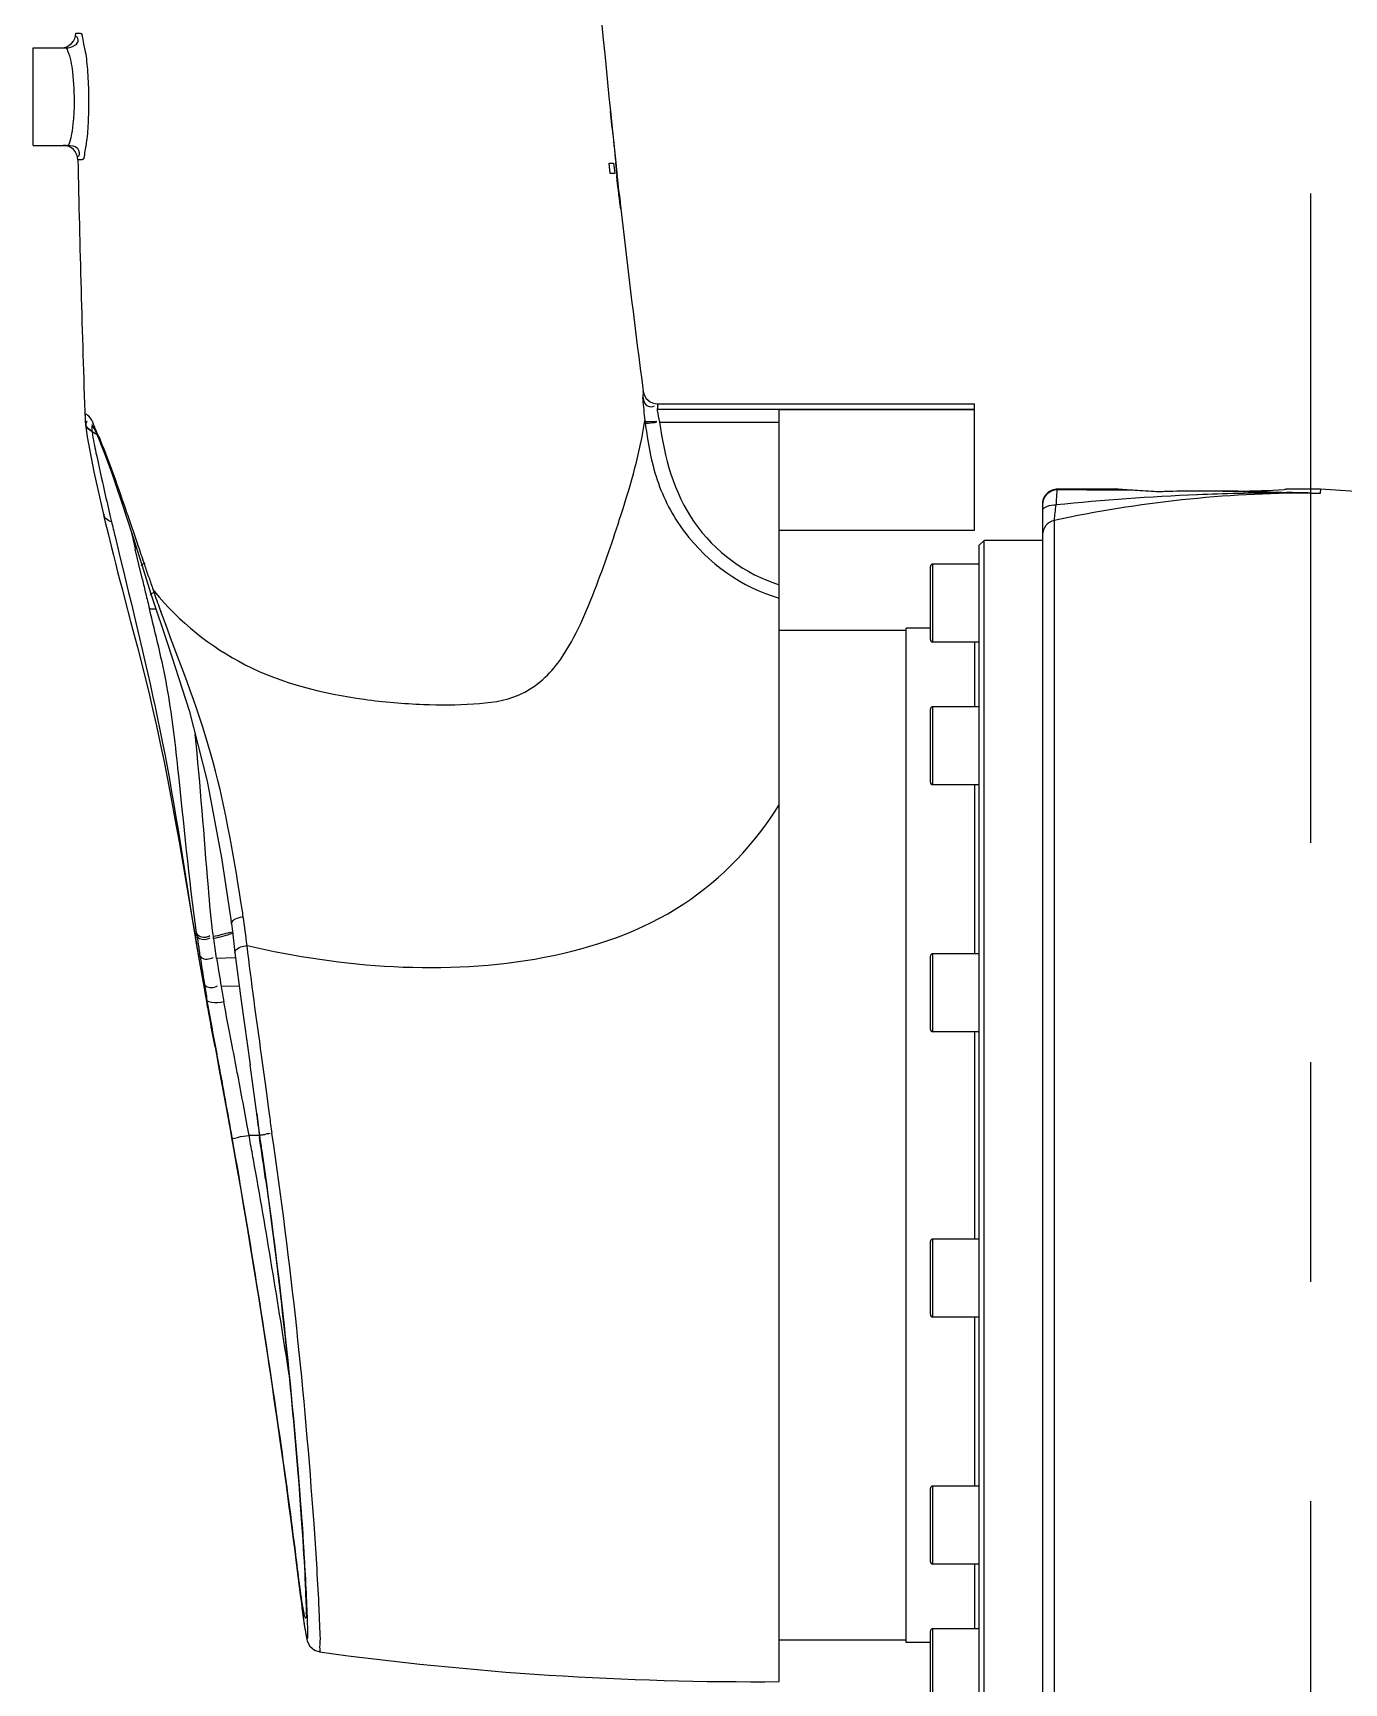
# Model space of a CAD drawing. Header units: millimetres. Extents: x 7426 to 8737, y 124 to 421.
# Drawn here: x 7918.89 to 7932.33, y 253.93 to 270.85 of the extents above; entities that cross this region are included whole.
import ezdxf

# ---------------------------------------------------------------- set-up
doc = ezdxf.new("R2010")
doc.units = ezdxf.units.MM
doc.linetypes.add('CENTER', pattern=[0.6, 0.375, -0.075, 0.075, -0.075])
doc.layers.add('中心线', color=7, linetype='Continuous')
doc.layers.add('外形图', color=7, linetype='Continuous')

msp = doc.modelspace()

# ---------------------------------------------------------------- linework, layer by layer
at = {"layer": '中心线', "linetype": 'CENTER', "ltscale": 30}
msp.add_line((7931.9925, 244.548), (7931.9925, 269.2036), dxfattribs=at)
at = {"layer": '外形图', "color": 0, "linetype": 'Continuous'}
for p, q in [((7919.3304, 270.8506), (7919.3742, 270.8505)), ((7918.8922, 269.6986), (7918.8922, 270.6986)), ((7918.8922, 270.6986), (7919.2248, 270.6986)), ((7924.8112, 270.0486), (7924.8113, 270.0486)), ((7924.8291, 269.8754), (7924.8112, 270.0486)), ((7924.8113, 270.0486), (7924.8257, 269.91)), ((7924.8257, 269.91), (7924.8357, 269.8146)), ((7918.8922, 269.6986), (7919.2456, 269.6986)), ((7924.8357, 269.8146), (7924.8458, 269.7188)), ((7924.8458, 269.7188), (7924.8666, 269.524)), ((7919.395, 269.5515), (7919.3524, 269.5517)), ((7924.7987, 269.5167), (7924.8444, 269.5167)), ((7924.8104, 269.4103), (7924.7987, 269.5167)), ((7924.8444, 269.5167), (7924.8501, 269.4635)), ((7924.8785, 269.4127), (7924.8664, 269.524)), ((7924.8666, 269.524), (7924.8787, 269.4127)), ((7924.8559, 269.4103), (7924.8104, 269.4103)), ((7924.8501, 269.4635), (7924.8559, 269.4103)), ((7924.876, 269.389), (7924.8778, 269.389)), ((7924.882, 269.3358), (7924.876, 269.389)), ((7924.8778, 269.389), (7924.8826, 269.3465)), ((7924.8811, 269.389), (7924.8785, 269.4127)), ((7924.8787, 269.4127), (7924.8812, 269.389)), ((7924.888, 269.2826), (7924.882, 269.3358)), ((7924.8826, 269.3465), (7924.8873, 269.3039)), ((7924.8873, 269.3039), (7924.8911, 269.272)), ((7924.8916, 269.2516), (7924.888, 269.2826)), ((7924.8911, 269.272), (7924.8949, 269.2401)), ((7924.893, 269.2401), (7924.8916, 269.2516)), ((7924.898, 269.1975), (7924.893, 269.2401)), ((7924.8949, 269.2401), (7924.9002, 269.1975)), ((7924.8992, 269.1883), (7924.898, 269.1975)), ((7924.9007, 269.1759), (7924.8992, 269.1883)), ((7924.9002, 269.1975), (7924.9032, 269.1763)), ((7924.9033, 269.155), (7924.9007, 269.1759)), ((7924.9023, 269.1975), (7924.907, 269.155)), ((7924.9032, 269.1763), (7924.9035, 269.1763)), ((7924.9086, 269.1124), (7924.9033, 269.155)), ((7924.907, 269.155), (7924.9116, 269.1124)), ((7924.9143, 269.0699), (7924.9086, 269.1124)), ((7924.9116, 269.1124), (7924.9162, 269.0699)), ((7924.9152, 269.0639), (7924.9143, 269.0699)), ((7924.9175, 269.0486), (7924.9152, 269.0639)), ((7924.9162, 269.0699), (7924.9171, 269.0592)), ((7924.9171, 269.0592), (7924.9181, 269.0486)), ((7924.9181, 269.0486), (7924.9175, 269.0486)), ((7925.2913, 266.9956), (7928.5424, 266.9956)), ((7925.296, 267.0485), (7928.2924, 267.0485)), ((7926.5424, 266.9906), (7928.5424, 266.9906)), ((7926.5424, 253.9488), (7926.5424, 266.9906)), ((7928.2924, 267.0485), (7928.2924, 267.0479)), ((7928.2924, 267.0479), (7928.5424, 267.0479)), ((7928.5424, 265.7519), (7928.5424, 267.0479)), ((7919.4262, 266.8814), (7919.4271, 266.8655)), ((7919.4271, 266.8654), (7919.4469, 266.71)), ((7925.165, 266.878), (7925.1676, 266.8579)), ((7925.3161, 266.8624), (7926.5424, 266.8624)), ((7919.4975, 266.7651), (7919.4981, 266.7606)), ((7919.5484, 266.7295), (7919.4981, 266.7606)), ((7929.7425, 266.1728), (7929.3924, 266.1728)), ((7929.3924, 266.1728), (7929.3924, 266.1667)), ((7929.9925, 266.1735), (7929.7425, 266.1735)), ((7929.7425, 266.1728), (7929.7425, 266.1735)), ((7929.9925, 266.1735), (7930.0155, 266.1718)), ((7931.2425, 266.1546), (7930.8266, 266.1546)), ((7931.6932, 266.1403), (7931.7418, 266.1393)), ((7931.7233, 266.1721), (7931.7375, 266.1731)), ((7931.7375, 266.1731), (7931.7233, 266.1721)), ((7931.7425, 266.1735), (7931.7375, 266.1731)), ((7932.0925, 266.1735), (7931.7425, 266.1735)), ((7931.9925, 266.134), (7932.0925, 266.134)), ((7932.0925, 266.1735), (7932.0925, 266.1546)), ((7932.0925, 266.134), (7932.0925, 266.1546)), ((7929.243, 266.0354), (7929.2424, 266.0228)), ((7929.2424, 266.0228), (7929.2424, 253.6664)), ((7929.243, 266.0353), (7929.2447, 266.0485)), ((7929.3609, 265.8521), (7929.3609, 253.5251)), ((7919.7329, 265.6897), (7919.7873, 265.4651)), ((7926.5424, 265.7519), (7928.5424, 265.7519)), ((7928.5924, 265.5985), (7928.6424, 265.6485)), ((7928.5924, 253.5313), (7928.5924, 265.5985)), ((7929.2424, 265.6485), (7928.6424, 265.6485)), ((7928.6424, 253.5313), (7928.6424, 265.6485)), ((7919.9777, 265.4014), (7919.941, 265.5591)), ((7919.9813, 265.4822), (7920.0103, 265.3892)), ((7920.0132, 265.249), (7919.9777, 265.4014)), ((7920.0102, 265.3895), (7920.0248, 265.3429)), ((7920.0248, 265.3429), (7920.0831, 265.1554)), ((7928.0924, 264.631), (7928.0924, 265.381)), ((7928.5924, 265.406), (7928.1174, 265.406)), ((7928.1174, 264.606), (7928.1174, 265.406)), ((7920.0831, 265.1554), (7920.1038, 265.0895)), ((7928.0924, 264.7485), (7927.8424, 264.7485)), ((7927.8424, 254.3482), (7927.8424, 264.7485)), ((7927.8424, 264.7235), (7926.5424, 264.7235)), ((7928.5924, 264.606), (7928.1174, 264.606)), ((7928.5424, 264.606), (7928.5424, 263.9436)), ((7928.0924, 263.1686), (7928.0924, 263.9186)), ((7928.5924, 263.9436), (7928.1174, 263.9436)), ((7928.1174, 263.1436), (7928.1174, 263.9436)), ((7928.5924, 263.8056), (7928.5924, 263.8186)), ((7928.5924, 263.1436), (7928.1174, 263.1436)), ((7928.5424, 263.1436), (7928.5424, 261.4107)), ((7920.9262, 261.7168), (7920.9261, 261.7173)), ((7920.9262, 261.7168), (7920.9357, 261.6406)), ((7920.541, 261.667), (7920.5662, 261.5161)), ((7920.5699, 261.6145), (7920.5685, 261.6249)), ((7920.573, 261.5929), (7920.5699, 261.6145)), ((7920.7441, 261.566), (7920.7417, 261.5861)), ((7920.9357, 261.6406), (7920.9618, 261.4212)), ((7920.568, 261.5102), (7920.5662, 261.5161)), ((7920.5662, 261.5161), (7920.5897, 261.3793)), ((7920.5897, 261.3793), (7920.6435, 261.0735)), ((7920.9629, 261.3695), (7920.7748, 261.3637)), ((7928.0924, 260.6357), (7928.0924, 261.3857)), ((7928.5924, 261.4107), (7928.1174, 261.4107)), ((7928.1174, 260.6107), (7928.1174, 261.4107)), ((7920.6435, 261.0735), (7920.6794, 260.8741)), ((7921.006, 261.0785), (7920.8208, 261.0737)), ((7920.6543, 261.0144), (7920.6814, 260.8638)), ((7920.6785, 260.9001), (7920.6757, 260.9365)), ((7920.6872, 260.8753), (7920.6757, 260.9364)), ((7920.6814, 260.864), (7920.6785, 260.9001)), ((7920.6794, 260.8735), (7920.6794, 260.8737)), ((7920.6794, 260.8737), (7920.6893, 260.8217)), ((7920.6798, 260.8721), (7920.6794, 260.8735)), ((7920.6813, 260.8642), (7920.7071, 260.7281)), ((7920.7183, 260.7098), (7920.6872, 260.8753)), ((7928.5924, 260.6107), (7928.1174, 260.6107)), ((7928.5424, 260.6107), (7928.5424, 258.486)), ((7920.7585, 260.4547), (7920.7872, 260.3001)), ((7920.7648, 260.4201), (7920.8023, 260.2183)), ((7921.1905, 259.7444), (7921.1181, 260.2703)), ((7921.0881, 259.6495), (7921.045, 259.883)), ((7921.3, 259.8943), (7921.2882, 259.9822)), ((7921.3103, 259.8163), (7921.3, 259.8943)), ((7921.1868, 259.7719), (7921.1997, 259.6548)), ((7921.1936, 259.7216), (7921.1905, 259.7444)), ((7921.2016, 259.6618), (7921.1936, 259.7216)), ((7921.3194, 259.7472), (7921.3103, 259.8163)), ((7920.9124, 259.6128), (7920.9482, 259.412)), ((7921.1067, 259.5484), (7921.0881, 259.6495)), ((7921.2112, 259.5484), (7921.1069, 259.5484)), ((7921.1102, 259.5301), (7921.1069, 259.5484)), ((7921.1141, 259.5088), (7921.1102, 259.5301)), ((7921.1997, 259.6548), (7921.2061, 259.5956)), ((7921.2091, 259.6057), (7921.2016, 259.6618)), ((7921.2061, 259.5956), (7921.2112, 259.5484)), ((7921.2103, 259.5961), (7921.2091, 259.6057)), ((7921.2166, 259.5484), (7921.2103, 259.5961)), ((7921.2112, 259.5484), (7921.2139, 259.5484)), ((7921.2112, 259.5484), (7921.2145, 259.5269)), ((7921.2139, 259.5484), (7921.2166, 259.5484)), ((7921.2145, 259.5269), (7921.2145, 259.5268)), ((7921.2145, 259.5268), (7921.2196, 259.4927)), ((7921.2197, 259.5277), (7921.2166, 259.5484)), ((7928.5924, 258.486), (7928.1174, 258.486)), ((7928.1174, 257.686), (7928.1174, 258.486)), ((7928.0924, 257.711), (7928.0924, 258.461)), ((7928.5924, 257.686), (7928.1174, 257.686)), ((7928.5424, 257.686), (7928.5424, 255.9531)), ((7928.5924, 255.9531), (7928.1174, 255.9531)), ((7928.1174, 255.1531), (7928.1174, 255.9531)), ((7928.0924, 255.1781), (7928.0924, 255.9281)), ((7921.5747, 255.2913), (7921.6435, 254.7516)), ((7928.5924, 255.2781), (7928.5924, 255.2911)), ((7928.5924, 255.1531), (7928.1174, 255.1531)), ((7928.5424, 255.1531), (7928.5424, 254.4907)), ((7921.6902, 254.7609), (7921.6905, 254.7504)), ((7928.0924, 253.7157), (7928.0924, 254.4657)), ((7928.5924, 254.4907), (7928.1174, 254.4907)), ((7928.1174, 253.6907), (7928.1174, 254.4907)), ((7927.8424, 254.3732), (7926.5424, 254.3732)), ((7928.0924, 254.3482), (7927.8424, 254.3482))]:
    msp.add_line(p, q, dxfattribs=at)
for points in [[(7919.4945, 266.8359), (7919.495, 266.8352), (7919.5036, 266.8215), (7919.5186, 266.7935), (7919.5386, 266.7517), (7919.5632, 266.6957)], [(7919.4469, 266.71), (7919.5168, 266.3504), (7919.6139, 265.9157)], [(7919.5632, 266.6957), (7919.592, 266.6257), (7919.6251, 266.5412), (7919.6623, 266.4416), (7919.7036, 266.3261), (7919.7494, 266.1936), (7919.8, 266.0435), (7919.8557, 265.8751), (7919.9161, 265.6883), (7919.9813, 265.4822)], [(7936.4845, 264.7593), (7935.7003, 265.2416), (7934.8121, 265.6492), (7933.8791, 265.9433), (7932.9161, 266.119), (7932.0925, 266.1729)], [(7919.6138, 265.9164), (7919.6192, 265.8935), (7919.6329, 265.8361), (7919.6456, 265.7832)], [(7919.6456, 265.7832), (7919.6613, 265.7189), (7919.6787, 265.6487)], [(7919.6787, 265.6487), (7919.6971, 265.5745), (7919.7168, 265.4964), (7919.7376, 265.4141), (7919.7598, 265.3275)], [(7919.7598, 265.3275), (7919.7833, 265.2365), (7919.8082, 265.1412), (7919.8345, 265.0413)], [(7920.1039, 265.0892), (7920.2767, 264.5697), (7920.4933, 263.906), (7920.6788, 263.1811), (7920.8262, 262.3932), (7920.9261, 261.7173)], [(7919.8345, 265.0413), (7919.8931, 264.8187), (7919.9266, 264.6909), (7919.9623, 264.5535), (7919.9999, 264.4076), (7920.0387, 264.2537), (7920.0782, 264.0921), (7920.118, 263.9234), (7920.1576, 263.748), (7920.1968, 263.5662), (7920.2355, 263.378), (7920.2738, 263.1836), (7920.3118, 262.9829), (7920.3502, 262.7739), (7920.389, 262.558), (7920.428, 262.3369), (7920.4665, 262.113), (7920.5042, 261.8887), (7920.541, 261.667)], [(7920.9618, 261.4213), (7921.0264, 260.9264), (7921.1181, 260.2703)], [(7920.6893, 260.8217), (7920.7271, 260.6214), (7920.7648, 260.4201)], [(7920.8023, 260.2183), (7920.8394, 260.0163), (7920.8762, 259.8144), (7920.9124, 259.6128)], [(7920.9482, 259.412), (7920.9832, 259.2123), (7921.0177, 259.014), (7921.0513, 258.8175), (7921.0842, 258.623), (7921.1163, 258.4308), (7921.1474, 258.2413), (7921.1777, 258.0546), (7921.2071, 257.871), (7921.2355, 257.6909), (7921.2629, 257.5143), (7921.2894, 257.3416), (7921.3148, 257.1729), (7921.3393, 257.0085), (7921.3627, 256.8486), (7921.3852, 256.6932), (7921.4067, 256.5425), (7921.4272, 256.3967), (7921.4468, 256.2559), (7921.4654, 256.1201), (7921.4832, 255.9895), (7921.5, 255.8641), (7921.5159, 255.7441), (7921.5309, 255.6293), (7921.5452, 255.5199), (7921.5586, 255.4159), (7921.5713, 255.3172), (7921.5832, 255.2239)], [(7921.2196, 259.4927), (7921.2483, 259.2979), (7921.2758, 259.1047), (7921.3023, 258.9135), (7921.3278, 258.7247), (7921.3521, 258.5385), (7921.3754, 258.3551), (7921.3976, 258.1749), (7921.4187, 257.9981), (7921.4388, 257.8249), (7921.4579, 257.6555), (7921.476, 257.4901), (7921.4931, 257.3289), (7921.5092, 257.1721), (7921.5244, 257.0198), (7921.5388, 256.8721), (7921.5522, 256.7292), (7921.5649, 256.591), (7921.5767, 256.4578), (7921.5878, 256.3296), (7921.5981, 256.2064), (7921.6077, 256.0882), (7921.6166, 255.9751), (7921.6248, 255.8671), (7921.6325, 255.7641), (7921.6395, 255.6662), (7921.646, 255.5733), (7921.6519, 255.4853), (7921.6573, 255.4022), (7921.6623, 255.324), (7921.6667, 255.2505), (7921.6707, 255.1816), (7921.6743, 255.1173), (7921.6775, 255.0575), (7921.6803, 255.002), (7921.6828, 254.9508), (7921.6849, 254.9038), (7921.6867, 254.8608), (7921.6881, 254.8217), (7921.6893, 254.7865), (7921.6902, 254.755), (7921.6908, 254.7273), (7921.6911, 254.7031), (7921.6913, 254.6825), (7921.6912, 254.6654), (7921.6909, 254.6519), (7921.6906, 254.6423), (7921.6905, 254.6413)], [(7921.5832, 255.2239), (7921.6147, 254.9758), (7921.6324, 254.8366)], [(7921.6324, 254.8366), (7921.6403, 254.7748), (7921.6477, 254.7183), (7921.6544, 254.6669), (7921.6606, 254.6206), (7921.6663, 254.5791), (7921.6715, 254.5421), (7921.6763, 254.5094), (7921.6807, 254.4805), (7921.6847, 254.4552), (7921.6885, 254.4332), (7921.692, 254.4139), (7921.6955, 254.3968), (7921.6993, 254.3811), (7921.7039, 254.365), (7921.7118, 254.3442), (7921.7315, 254.3112), (7921.779, 254.2706), (7921.8309, 254.2534)]]:
    msp.add_lwpolyline(points, dxfattribs=at)
for centre, radius, start, end in [((8025.8952, 280.424), 101.6149, 180.522369, 185.860331), ((7919.1804, 270.8486), 0.15, 270.00001, 0.76721), ((8025.814, 280.4168), 101.5336, 185.959316, 186.158733), ((7919.2024, 269.5486), 0.15, 1.1696, 89.99999), ((8104.0457, 273.322), 184.7318, 181.169469, 181.996654), ((8025.8019, 280.417), 101.5213, 186.429546, 187.492481), ((7925.296, 267.1985), 0.15, 187.49252, 270), ((7949.9261, 272.9582), 31.0563, 192.67009, 193.15066), ((7929.3924, 266.0168), 0.1499, 89.97071, 179.97067), ((7929.3927, 266.0225), 0.1504, 140.12109, 149.85117), ((7929.3926, 266.0226), 0.1502, 140.11599, 149.85712), ((7929.3927, 266.0226), 0.1503, 129.82742, 140.13229), ((7929.3926, 266.0227), 0.1501, 129.82478, 140.13781), ((7929.3928, 266.0222), 0.1507, 115.45866, 129.77264), ((7929.3928, 266.0223), 0.1506, 115.45652, 129.77555), ((7929.3921, 266.0235), 0.1492, 109.87285, 115.44305), ((7929.3921, 266.0236), 0.1491, 109.87064, 115.44416), ((7931.9961, 253.6736), 12.4604, 90.01654, 102.20962), ((7931.8133, 242.3893), 23.7472, 92.37741, 95.88037), ((7928.7027, 96.0369), 170.1312, 89.500009, 89.76772), ((7930.8301, 257.0065), 9.1481, 90.02135, 92.11479), ((7929.0599, 133.3114), 132.8549, 89.058707, 89.238045), ((7931.7627, 243.3793), 22.756, 91.30805, 92.35333), ((7929.0008, 130.3335), 135.8334, 88.864268, 89.054434), ((7931.2414, 272.8084), 6.6538, 270.00919, 274.15343), ((7931.7593, 243.5103), 22.6249, 91.14354, 91.30712), ((7931.758, 243.5867), 22.5485, 89.40398, 91.14414), ((7929.2183, 140.0795), 126.085, 88.739208, 88.853175), ((7891.8541, 270.5281), 37.7971, 352.89358, 353.13703), ((7943.0219, 271.3805), 23.9743, 193.23301, 193.36481), ((7951.9096, 273.5218), 33.1162, 193.41486, 193.68023), ((8008.5389, 286.2505), 90.982, 193.025426, 193.145411), ((7879.3004, 251.8493), 42.9306, 18.4458, 18.70388), ((7903.2917, 259.7678), 17.6665, 18.5846, 18.70309), ((7860.69, 245.4855), 62.5986, 18.42602, 18.548209), ((7952.0689, 275.9477), 33.724, 198.45569, 198.57319), ((7928.1174, 265.381), 0.025, 90, 180), ((7942.3767, 270.4611), 22.9629, 193.11939, 193.49649), ((7950.5016, 272.4627), 31.3305, 193.588, 193.8755), ((7936.1538, 270.6001), 16.9345, 198.5736, 198.80451), ((7922.2987, 266.8907), 2.7917, 218.8003, 219.28461), ((7928.0554, 267.8469), 8.3809, 198.8358, 199.12584), ((7928.7563, 268.0929), 9.1237, 199.14336, 200.35383), ((7928.1174, 264.631), 0.025, 180, 270), ((7928.1174, 263.9186), 0.025, 90, 180), ((7928.1174, 263.1686), 0.025, 180, 270), ((7903.5586, 259.1691), 17.6843, 8.52519, 9.02725), ((7911.7819, 260.4089), 9.3681, 6.65554, 8.48197), ((7931.0847, 263.0701), 10.6147, 187.99952, 188.36595), ((7920.6335, 262.5282), 0.9412, 287.10748, 288.7691), ((7964.7331, 268.943), 44.7862, 189.55311, 190.19695), ((7946.1575, 265.3031), 25.852, 188.4019, 188.70381), ((7954.3953, 266.5367), 34.1816, 188.6582, 189.15386), ((7963.6626, 268.0282), 43.4025, 188.83271, 189.22037), ((7928.1174, 261.3857), 0.025, 90, 180), ((7950.0877, 265.8422), 29.8184, 189.15312, 189.31937), ((7950.8528, 266.0996), 30.4496, 189.50049, 189.79773), ((7952.5903, 266.2523), 32.3544, 189.31839, 189.4579), ((7793.4633, 236.0202), 129.7944, 10.873844, 11.059303), ((7790.8306, 236.1866), 132.1748, 10.57988, 10.700463), ((7785.7615, 235.4219), 137.3055, 10.439151, 10.612892), ((7928.1174, 260.6357), 0.025, 180, 270), ((7811.9281, 239.5678), 110.9919, 10.546492, 10.873545), ((7809.4545, 239.7754), 113.2159, 10.045006, 10.444998), ((7866.2558, 252.5359), 55.5338, 7.27736, 7.46117), ((7827.7047, 242.5364), 94.9388, 10.170587, 10.298212), ((7874.9538, 252.5849), 46.7786, 8.00428, 8.53429), ((7874.9597, 252.6127), 46.774, 8.32562, 8.50166), ((7921.583, 257.3489), 2.2332, 96.70614, 97.82844), ((7841.8128, 245.0152), 80.6147, 8.617202, 10.207114), ((7928.1174, 258.461), 0.025, 90, 180), ((7928.1174, 257.711), 0.025, 180, 270), ((7928.1174, 255.9281), 0.025, 90, 180), ((7928.1174, 255.1781), 0.025, 180, 270), ((7899.0004, 253.6305), 22.8499, 2.63823, 2.78858), ((7928.1174, 254.4657), 0.025, 90, 180), ((7926.2796, 286.4483), 32.5008, 262.1326, 270.46321)]:
    msp.add_arc(centre, radius, start, end, dxfattribs=at)
for points, knots in [([(7919.3742, 270.8505), (7919.393, 270.8504), (7919.4053, 270.7556), (7919.4358, 270.6459), (7919.4534, 270.4332), (7919.4648, 270.2005), (7919.4596, 269.9682), (7919.4486, 269.7551), (7919.4219, 269.6471), (7919.4133, 269.5514), (7919.395, 269.5515)], [0, 0, 0, 0, 0.0428124, 0.1524001, 0.3132241, 0.5014415, 0.6895174, 0.8497848, 0.9583111, 1, 1, 1, 1]), ([(7919.2248, 270.6986), (7919.2607, 270.6986), (7919.3145, 270.7086), (7919.3654, 270.7679), (7919.3473, 270.8048), (7919.3357, 270.8193)], [0, 0, 0, 0, 0.5140628, 0.7338664, 1, 1, 1, 1]), ([(7919.2248, 270.6986), (7919.2292, 270.6986), (7919.2394, 270.688), (7919.2442, 270.6771), (7919.2474, 270.6695)], [0, 0, 0, 0, 0.3444765, 1, 1, 1, 1]), ([(7919.2474, 270.6695), (7919.2766, 270.601), (7919.3037, 270.4125), (7919.3189, 270.17), (7919.3077, 269.9601), (7919.2919, 269.8254), (7919.2739, 269.7531), (7919.2578, 269.6986), (7919.2456, 269.6986)], [0, 0, 0, 0, 0.2262419, 0.5698567, 0.7364279, 0.8724682, 0.9628223, 1, 1, 1, 1]), ([(7919.2456, 269.6986), (7919.2807, 269.6986), (7919.3587, 269.6956), (7919.3745, 269.6044), (7919.3566, 269.5806)], [0, 0, 0, 0, 0.5410572, 1, 1, 1, 1]), ([(7925.1427, 267.125), (7925.1414, 267.1162), (7925.1483, 267.0331), (7925.1557, 266.9513), (7925.165, 266.878)], [0, 0, 0, 0, 0.1068407, 1, 1, 1, 1]), ([(7925.1473, 267.179), (7925.1428, 267.1789), (7925.1535, 267.1498), (7925.1446, 267.1384), (7925.1427, 267.125)], [0, 0, 0, 0, 0.2483292, 1, 1, 1, 1]), ([(7925.1427, 267.125), (7925.147, 267.0927), (7925.1581, 267.0223), (7925.2422, 267.0122), (7925.2646, 267.0296)], [0, 0, 0, 0, 0.5340326, 1, 1, 1, 1]), ([(7925.2913, 266.9956), (7925.29, 266.991), (7925.2977, 266.9447), (7925.3059, 266.9015), (7925.316, 266.8624)], [0, 0, 0, 0, 0.1060403, 1, 1, 1, 1]), ([(7925.296, 267.0485), (7925.2916, 267.0485), (7925.302, 267.0198), (7925.2932, 267.0088), (7925.2913, 266.9956)], [0, 0, 0, 0, 0.2492303, 1, 1, 1, 1]), ([(7919.5845, 266.6745), (7919.5622, 266.7292), (7919.5174, 266.8148), (7919.4901, 266.9058), (7919.4205, 266.9562), (7919.4253, 266.9039), (7919.426, 266.8858)], [0, 0, 0, 0, 0.4851112, 0.7594988, 0.8512469, 1, 1, 1, 1]), ([(7919.4357, 266.8384), (7919.4356, 266.8422), (7919.4363, 266.8502), (7919.4389, 266.8577), (7919.4406, 266.8615)], [0, 0, 0, 0, 0.4766474, 1, 1, 1, 1]), ([(7919.4359, 266.834), (7919.4358, 266.8381), (7919.4367, 266.8471), (7919.4399, 266.8555), (7919.4421, 266.8597)], [0, 0, 0, 0, 0.4725845, 1, 1, 1, 1]), ([(7919.4406, 266.8615), (7919.4414, 266.8633), (7919.4433, 266.867), (7919.4455, 266.8705), (7919.4466, 266.8723)], [0, 0, 0, 0, 0.483596, 1, 1, 1, 1]), ([(7919.4421, 266.8597), (7919.4428, 266.861), (7919.4443, 266.8638), (7919.446, 266.8665), (7919.4469, 266.8678)], [0, 0, 0, 0, 0.4873122, 1, 1, 1, 1]), ([(7919.5026, 266.8233), (7919.4996, 266.8224), (7919.4949, 266.8127), (7919.495, 266.8039), (7919.495, 266.798)], [0, 0, 0, 0, 0.344289, 1, 1, 1, 1]), ([(7919.495, 266.798), (7919.495, 266.7958), (7919.4951, 266.7911), (7919.4954, 266.7865), (7919.4956, 266.784)], [0, 0, 0, 0, 0.473411, 1, 1, 1, 1]), ([(7919.4956, 266.784), (7919.4958, 266.781), (7919.4964, 266.7747), (7919.4971, 266.7684), (7919.4975, 266.7651)], [0, 0, 0, 0, 0.4761758, 1, 1, 1, 1]), ([(7924.2711, 264.3899), (7924.4379, 264.6132), (7924.6578, 265.1318), (7924.9457, 265.9642), (7925.1162, 266.5505), (7925.165, 266.878)], [0, 0, 0, 0, 0.314992, 0.6258523, 1, 1, 1, 1]), ([(7925.165, 266.878), (7925.1696, 266.8671), (7925.2226, 266.8666), (7925.2571, 266.8663), (7925.286, 266.8693)], [0, 0, 0, 0, 0.2887892, 1, 1, 1, 1]), ([(7925.1676, 266.8579), (7925.1738, 266.8485), (7925.2247, 266.8558), (7925.2591, 266.8565), (7925.2877, 266.8625)], [0, 0, 0, 0, 0.2783608, 1, 1, 1, 1]), ([(7925.1676, 266.8579), (7925.1935, 266.6592), (7925.2609, 266.2598), (7925.6325, 265.5443), (7926.1615, 265.1644), (7926.5424, 265.0576)], [0, 0, 0, 0, 0.2516658, 0.5032239, 1, 1, 1, 1]), ([(7925.3161, 266.8624), (7925.3628, 266.5034), (7925.559, 265.7711), (7926.1976, 265.3009), (7926.5424, 265.1941)], [0, 0, 0, 0, 0.5007677, 1, 1, 1, 1]), ([(7919.5174, 266.6472), (7919.5238, 266.6139), (7919.5582, 266.4465), (7919.5959, 266.2799), (7919.626, 266.1464)], [0, 0, 0, 0, 0.1989959, 1, 1, 1, 1]), ([(7919.9637, 265.6162), (7919.9269, 265.7249), (7919.8046, 266.0791), (7919.6828, 266.4338), (7919.5845, 266.6745)], [0, 0, 0, 0, 0.3062579, 1, 1, 1, 1]), ([(7929.3924, 266.1667), (7929.389, 266.1638), (7929.3889, 266.1461), (7929.381, 266.0974), (7929.3813, 266.0482), (7929.3804, 266.0115)], [0, 0, 0, 0, 0.0878503, 0.2952743, 1, 1, 1, 1]), ([(7930.1874, 266.1617), (7930.1601, 266.1629), (7930.1222, 266.163), (7929.9552, 266.1799), (7929.9925, 266.1735)], [0, 0, 0, 0, 0.4193418, 1, 1, 1, 1]), ([(7930.4925, 266.1484), (7930.4652, 266.1474), (7930.3633, 266.1454), (7930.2619, 266.1582), (7930.1874, 266.1617)], [0, 0, 0, 0, 0.2676452, 1, 1, 1, 1]), ([(7929.3804, 266.0115), (7929.3471, 266.0105), (7929.3, 266.0068), (7929.2424, 265.9733), (7929.2424, 265.9548)], [0, 0, 0, 0, 0.6431075, 1, 1, 1, 1]), ([(7929.3609, 265.8521), (7929.3283, 265.8452), (7929.2662, 265.808), (7929.2424, 265.7396), (7929.2424, 265.7064)], [0, 0, 0, 0, 0.5010025, 1, 1, 1, 1]), ([(7919.7873, 265.4651), (7919.9374, 264.8409), (7920.2625, 263.5351), (7920.452, 262.2029), (7920.568, 261.5102)], [0, 0, 0, 0, 0.4775508, 1, 1, 1, 1]), ([(7920.0039, 265.388), (7920.0044, 265.3938), (7920.0174, 265.4077), (7920.0324, 265.4149), (7920.0426, 265.4196)], [0, 0, 0, 0, 0.337879, 1, 1, 1, 1]), ([(7920.096, 265.0874), (7920.096, 265.0933), (7920.1123, 265.1085), (7920.1288, 265.1153), (7920.1409, 265.1203)], [0, 0, 0, 0, 0.3126745, 1, 1, 1, 1]), ([(7920.1379, 265.1231), (7920.39, 264.815), (7921.053, 264.2795), (7922.0667, 264.0266), (7922.8625, 263.961), (7923.3937, 263.9604), (7923.9037, 264.0228), (7924.1689, 264.2532), (7924.2711, 264.3899)], [0, 0, 0, 0, 0.2610202, 0.5383578, 0.6715732, 0.7841111, 0.8881155, 1, 1, 1, 1]), ([(7920.5685, 261.6249), (7920.4912, 262.1857), (7920.4122, 263.0306), (7920.2848, 264.1458), (7920.1502, 264.685), (7920.0853, 264.9492)], [0, 0, 0, 0, 0.5050565, 0.7573068, 1, 1, 1, 1]), ([(7920.0853, 264.9492), (7920.0955, 264.9469), (7920.1176, 264.9446), (7920.1398, 264.9456), (7920.1514, 264.9469)], [0, 0, 0, 0, 0.4734653, 1, 1, 1, 1]), ([(7921.0238, 261.9439), (7920.9423, 262.4566), (7920.7672, 263.4786), (7920.3803, 264.4392), (7920.2022, 264.9195)], [0, 0, 0, 0, 0.5033704, 1, 1, 1, 1]), ([(7920.7417, 261.5861), (7920.7186, 261.7547), (7920.6585, 262.4478), (7920.6076, 263.1411), (7920.5555, 263.6637)], [0, 0, 0, 0, 0.2447465, 1, 1, 1, 1]), ([(7921.0868, 261.4947), (7921.5802, 261.3798), (7922.5968, 261.2292), (7924.1365, 261.3004), (7925.5919, 261.7954), (7926.2941, 262.5378), (7926.5424, 262.937)], [0, 0, 0, 0, 0.2530488, 0.5100751, 0.7651702, 1, 1, 1, 1]), ([(7920.9262, 261.7173), (7920.9253, 261.7248), (7920.9488, 261.7735), (7921.0063, 261.7832), (7921.0475, 261.7907)], [0, 0, 0, 0, 0.1526082, 1, 1, 1, 1]), ([(7920.573, 261.5929), (7920.5749, 261.5879), (7920.5828, 261.5779), (7920.5932, 261.5709), (7920.5994, 261.5677)], [0, 0, 0, 0, 0.4290689, 1, 1, 1, 1]), ([(7920.6637, 261.5809), (7920.6705, 261.5822), (7920.6847, 261.5865), (7920.6978, 261.5933), (7920.7045, 261.5975)], [0, 0, 0, 0, 0.4700422, 1, 1, 1, 1]), ([(7920.6032, 261.391), (7920.6056, 261.3836), (7920.6401, 261.3464), (7920.7024, 261.3528), (7920.7375, 261.372)], [0, 0, 0, 0, 0.1618955, 1, 1, 1, 1]), ([(7920.9619, 261.4213), (7920.961, 261.4289), (7920.985, 261.4789), (7921.0446, 261.4877), (7921.0868, 261.4947)], [0, 0, 0, 0, 0.1519938, 1, 1, 1, 1]), ([(7921.2882, 259.9822), (7921.2709, 260.1115), (7921.2025, 260.6155), (7921.1308, 261.1191), (7921.0868, 261.4947)], [0, 0, 0, 0, 0.2564947, 1, 1, 1, 1]), ([(7920.649, 261.0988), (7920.651, 261.0916), (7920.6856, 261.0541), (7920.7477, 261.0621), (7920.7829, 261.0814)], [0, 0, 0, 0, 0.157334, 1, 1, 1, 1]), ([(7920.6937, 260.919), (7920.6896, 260.9207), (7920.6828, 260.9242), (7920.6773, 260.9301), (7920.6763, 260.9331)], [0, 0, 0, 0, 0.5917217, 1, 1, 1, 1]), ([(7920.8473, 260.918), (7920.8062, 260.9092), (7920.7532, 260.903), (7920.7025, 260.9152), (7920.6937, 260.919)], [0, 0, 0, 0, 0.8148299, 1, 1, 1, 1]), ([(7920.7872, 260.3001), (7920.8747, 259.8284), (7921.1734, 258.1647), (7921.4212, 256.492), (7921.5747, 255.2913)], [0, 0, 0, 0, 0.2838434, 1, 1, 1, 1]), ([(7920.9349, 259.5227), (7920.9489, 259.5111), (7921.0152, 259.5441), (7921.0676, 259.5409), (7921.1067, 259.5483)], [0, 0, 0, 0, 0.3136646, 1, 1, 1, 1]), ([(7921.6675, 254.6642), (7921.6339, 254.858), (7921.5678, 255.4241), (7921.3464, 257.0467), (7921.1215, 258.4707), (7920.9349, 259.5227)], [0, 0, 0, 0, 0.120137, 0.3477041, 1, 1, 1, 1]), ([(7921.2164, 259.5496), (7921.2195, 259.5538), (7921.2449, 259.5525), (7921.263, 259.5591), (7921.2788, 259.5613)], [0, 0, 0, 0, 0.2461626, 1, 1, 1, 1]), ([(7921.8233, 254.7422), (7921.8099, 255.0173), (7921.7081, 256.6318), (7921.5366, 258.2424), (7921.3422, 259.5705)], [0, 0, 0, 0, 0.1702709, 1, 1, 1, 1]), ([(7921.6972, 254.8069), (7921.6852, 255.061), (7921.5891, 256.592), (7921.426, 258.1193), (7921.2407, 259.3855)], [0, 0, 0, 0, 0.1657839, 1, 1, 1, 1]), ([(7921.2767, 259.0987), (7921.4046, 258.1895), (7921.5601, 256.7446), (7921.6754, 255.2954), (7921.6902, 254.7609)], [0, 0, 0, 0, 0.6319824, 1, 1, 1, 1]), ([(7921.7073, 254.5362), (7921.7069, 254.5546), (7921.7044, 254.6448), (7921.7006, 254.735), (7921.6972, 254.8069)], [0, 0, 0, 0, 0.2029677, 1, 1, 1, 1]), ([(7921.6435, 254.7516), (7921.6476, 254.7197), (7921.6607, 254.6212), (7921.6737, 254.5226), (7921.6851, 254.4562)], [0, 0, 0, 0, 0.3230439, 1, 1, 1, 1]), ([(7921.6905, 254.7504), (7921.6918, 254.6997), (7921.7059, 254.5276), (7921.6715, 254.6415), (7921.6675, 254.6642)], [0, 0, 0, 0, 0.6877802, 1, 1, 1, 1]), ([(7921.8309, 254.2534), (7921.8398, 254.2522), (7921.8306, 254.3119), (7921.8416, 254.3697), (7921.8314, 254.5173), (7921.829, 254.62), (7921.8262, 254.6823)], [0, 0, 0, 0, 0.062669, 0.2511746, 0.564681, 1, 1, 1, 1]), ([(7921.6851, 254.4562), (7921.6887, 254.4349), (7921.7208, 254.3281), (7921.7083, 254.4889), (7921.7073, 254.5362)], [0, 0, 0, 0, 0.3138387, 1, 1, 1, 1])]:
    msp.add_open_spline(points, degree=3, knots=knots, dxfattribs=at)
for points in [[(7919.4975, 266.7651), (7919.4702, 266.7816), (7919.4369, 266.8065), (7919.4357, 266.8384)], [(7919.4981, 266.7606), (7919.4706, 266.777), (7919.437, 266.8019), (7919.4359, 266.834)], [(7919.4981, 266.7606), (7919.5029, 266.7226), (7919.5101, 266.6849), (7919.5174, 266.6472)], [(7929.2627, 266.098), (7929.2539, 266.0828), (7929.2476, 266.0658), (7929.2447, 266.0485)], [(7929.2447, 266.0485), (7929.2476, 266.0658), (7929.2539, 266.0828), (7929.2627, 266.098)], [(7929.3924, 266.1728), (7929.3752, 266.1728), (7929.3577, 266.1697), (7929.3414, 266.1638)], [(7929.3414, 266.1638), (7929.3577, 266.1697), (7929.3752, 266.1728), (7929.3924, 266.1728)], [(7919.6969, 265.8388), (7919.6633, 265.8481), (7919.6071, 265.883), (7919.6238, 265.9137)], [(7920.5685, 261.6249), (7920.5796, 261.5917), (7920.6293, 261.5743), (7920.6637, 261.5809)], [(7920.5994, 261.5677), (7920.6315, 261.5513), (7920.6757, 261.5571), (7920.7074, 261.5743)], [(7920.8288, 261.6064), (7920.7999, 261.5993), (7920.7708, 261.5927), (7920.7417, 261.5861)], [(7920.8339, 261.5877), (7920.8041, 261.5799), (7920.7741, 261.5729), (7920.7441, 261.566)], [(7920.7748, 261.3637), (7920.7644, 261.4311), (7920.754, 261.4985), (7920.7443, 261.566)], [(7920.9104, 261.6287), (7920.8835, 261.6204), (7920.8562, 261.6131), (7920.8288, 261.6064)], [(7920.9384, 261.6196), (7920.9042, 261.6072), (7920.8692, 261.5969), (7920.8339, 261.5877)]]:
    msp.add_open_spline(points, degree=3, dxfattribs=at)

doc.saveas('drawing.dxf')
